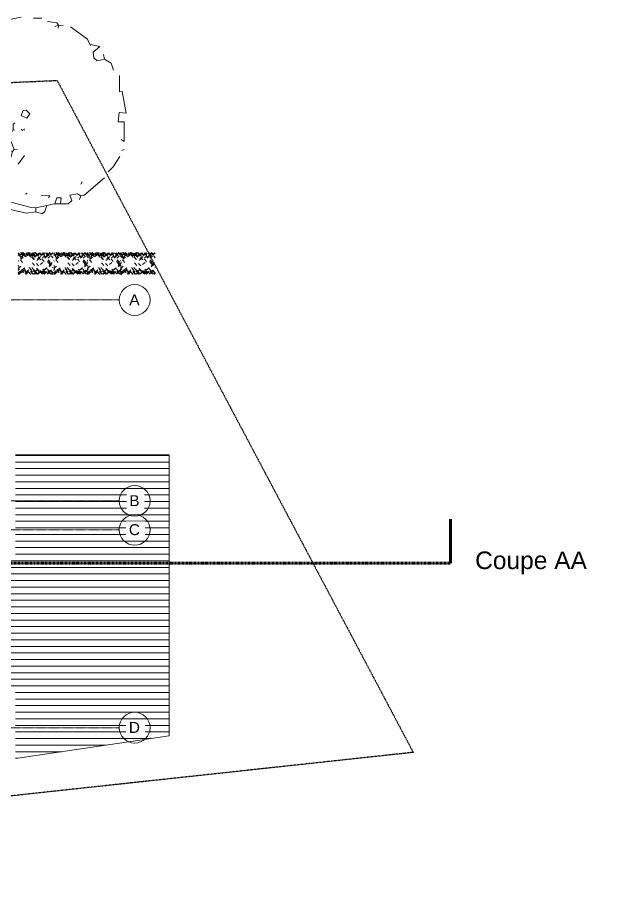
# Model space of a CAD drawing. Header units: millimetres. Extents: x -6389 to 34496, y -2901 to 28906.
# Drawn here: x 20860 to 34496, y 3144 to 22884 of the extents above; entities that cross this region are included whole.
import ezdxf

# ---------------------------------------------------------------- set-up
doc = ezdxf.new("R2010")
doc.units = ezdxf.units.MM
for name, pattern in [('Dash dot', [21, 10, -5, 1, -5]), ('Double dash', [55, 20, -5, 10, -5, 10, -5]), ('Grid Line', [22.225, 12.7, -3.175, 3.175, -3.175])]:
    doc.linetypes.add(name, pattern=pattern)
for name, color, linetype, lineweight in [('A-FLOR', 192, 'Continuous', 9), ('A-FLOR-PATT', 8, 'Continuous', 9), ('A-GENM', 13, 'Continuous', 9), ('C-PROP-LINE', 91, 'Double dash', 25), ('G-ANNO-SYMB', 111, 'Continuous', 9), ('G-IMPT', 8, 'Continuous', 9), ('S-GRID', 1, 'Continuous', 9), ('S-GRID-IDEN', 1, 'Continuous', 9)]:
    doc.layers.add(name, color=color, linetype=linetype, lineweight=lineweight)
doc.styles.add('Arial', font='arial.ttf', dxfattribs={"height": 250})
doc.styles.add('Arial_1', font='arial.ttf', dxfattribs={"height": 400})

# ---------------------------------------------------------------- blocks, each defined once
blk = doc.blocks.new('TREE 7M - Baum_16_dwg-394052-E_0 Copy 1')
at = {"layer": 'G-IMPT'}
for p, q in [((150, 2221), (337, 2221)), ((1746, 1392), (1766, 1288)), ((-637, 1319), (-668, 1309)), ((-451, 1340), (-451, 1309)), ((-2056, 1143), (-1911, 1050)), ((-2067, 635), (-2067, 449)), ((-1911, 780), (-1932, 739)), ((-1891, 573), (-2191, 573)), ((-2398, -17), (-2222, -17)), ((-2046, -59), (-2015, -59)), ((-109, -328), (-109, -349)), ((-2243, -473), (-1974, -473)), ((-627, -463), (-627, -618)), ((-2005, -691), (-2067, -794)), ((-1186, -691), (-1114, -711)), ((-1093, -608), (-1176, -660)), ((-295, -774), (-326, -815)), ((2212, -774), (2160, -794)), ((-1601, -867), (-1683, -1001)), ((-57, -908), (-202, -1105)), ((-2067, -1022), (-1891, -1209)), ((-1093, -1022), (-1145, -1033)), ((-938, -1095), (-979, -1115)), ((-741, -1354), (-917, -1426)), ((-637, -1250), (-637, -1281)), ((-1083, -1395), (-1114, -1447)), ((1259, -1509), (1228, -1561)), ((-1093, -1706), (-1456, -1768)), ((-844, -1602), (-844, -1696)), ((5, -1768), (-36, -1789)), ((-824, -1892), (-875, -1934)), ((-616, -1903), (-720, -1924)), ((202, -2100), (202, -2193))]:
    blk.add_line(p, q, dxfattribs=at)
at = {"layer": 'G-IMPT', "flags": 128}
for points in [[(-129, 2241), (-544, 2158), (-875, 2034), (-1062, 2034), (-1248, 1837), (-1217, 1754)], [(471, 2148), (679, 2117), (720, 2065), (710, 1993)], [(824, 2055), (720, 2065), (637, 2034)], [(989, 2024), (1383, 1744), (1445, 1599)], [(-1248, 1837), (-1373, 1837), (-1891, 1309)], [(1445, 1620), (1445, 1599), (1445, 1620), (1663, 1578), (1507, 1444), (1528, 1319), (1601, 1247), (1766, 1288), (1922, 1195), (1974, 1040)], [(-409, 1350), (-451, 1340), (-482, 1340)], [(-2233, 749), (-2181, 760), (-2098, 957), (-1974, 1091), (-1942, 946)], [(-658, 1133), (-782, 1040), (-834, 1040)], [(2108, 915), (2108, 542), (2171, 553), (2264, 55), (2098, 76), (2077, -142), (2212, -142), (2212, -587), (2150, -546)], [(-2295, 584), (-2191, 573), (-2326, 345), (-2212, 262)], [(-2322, 7), (-2160, 149), (-2212, 262), (-2347, 128), (-2284, -173), (-2129, -473)], [(-1777, 325), (-1601, 211), (-1787, 117)], [(-1300, 45), (-1300, 283), (-1507, 283), (-1601, 211), (-1507, 45), (-1300, 45), (-1155, -17), (-1155, -142)], [(-1487, -463), (-1621, -380), (-1549, -256), (-1414, -162), (-1321, -245)], [(-274, -162), (-316, -193), (-316, -318)], [(-2046, -369), (-2077, -369), (-2140, -453)], [(-326, -359), (-316, -318), (-285, -328)], [(-129, -307), (-109, -328), (-67, -318)], [(-57, -297), (-67, -318), (-57, -328)], [(-2150, -473), (-2222, -587), (-2222, -722), (-2067, -794), (-2067, -1022), (-1911, -939)], [(-1414, -753), (-1269, -432), (-1186, -452), (-1186, -691), (-1176, -660), (-1186, -660), (-1352, -628), (-1632, -628)], [(-525, -742), (-326, -815), (-368, -950), (-492, -950)], [(-212, -763), (-295, -774), (-357, -597), (-430, -618)], [(2119, -929), (1963, -1167), (1849, -1281)], [(-2036, -1126), (-2025, -1053), (-2108, -1064)], [(-1476, -1126), (-1777, -1323), (-1673, -1426), (-1528, -1343)], [(-1777, -1323), (-1901, -1323), (-1901, -1198)], [(-1134, -1260), (-1093, -1281), (-1052, -1271)], [(-1093, -1281), (-1083, -1395), (-1062, -1395)], [(-658, -1250), (-637, -1250), (-606, -1240)], [(-1673, -1426), (-1704, -1509), (-1559, -1530), (-1559, -1665), (-1393, -1665), (-1383, -1758), (-1269, -1903), (-1052, -1841)], [(-1373, -1416), (-1456, -1395), (-1207, -1613), (-1207, -1725)], [(1766, -1416), (1300, -1820), (1228, -1830)], [(-1165, -1718), (-1083, -2037), (-1020, -1975)], [(-720, -1706), (-782, -1727), (-844, -1696), (-927, -1747), (-958, -1727)], [(-824, -1592), (-844, -1602), (-886, -1592)], [(-788, -2054), (-875, -1934), (-927, -1944)], [(-834, -1882), (-824, -1892), (-720, -1924), (-824, -2120)], [(326, -1810), (523, -1830), (492, -1861)], [(762, -2006), (782, -1872), (679, -1872), (637, -2006), (938, -2006), (1021, -1934), (979, -1810), (1155, -1778), (1228, -1830), (1197, -1913)], [(451, -2046), (409, -2183), (347, -2234), (202, -2193), (-15, -2224), (-513, -2110), (-627, -2151)], [(-513, -2110), (-513, -2006), (-337, -1975), (98, -2089), (202, -2100), (637, -2006)]]:
    blk.add_lwpolyline(points, dxfattribs=at)
for points in [[(67, 45), (-5, -59), (-129, 3), (-88, 117), (-15, 128)], [(-679, -794), (-699, -628), (-627, -618), (-430, -618), (-565, -794)]]:
    blk.add_lwpolyline(points, close=True, dxfattribs=at)
blk = doc.blocks.new('TREE 7M - TREE 7M-394112-E_0 Copy 1')
blk.add_blockref('TREE 7M - Baum_16_dwg-394052-E_0 Copy 1', (-60, -100))
blk = doc.blocks.new('HEDGE - B_Hecke_Plan_C_dwg-399853-E_0 Copy 1')
at = {"layer": 'G-IMPT'}
for p, q in [((1, 488), (42, 440)), ((1, 474), (51, 416)), ((38, 463), (1, 432)), ((38, 417), (89, 358)), ((98, 487), (41, 440)), ((50, 499), (99, 442)), ((110, 398), (53, 351)), ((116, 395), (59, 348)), ((60, 499), (112, 440)), ((120, 494), (63, 447)), ((135, 448), (78, 401)), ((155, 473), (98, 426)), ((102, 499), (153, 440)), ((113, 499), (162, 442)), ((114, 459), (166, 399)), ((226, 483), (169, 435)), ((174, 492), (226, 433)), ((234, 456), (177, 409)), ((255, 498), (198, 451)), ((262, 495), (205, 448)), ((213, 499), (263, 441)), ((223, 499), (273, 441)), ((234, 451), (285, 391)), ((235, 490), (287, 430)), ((278, 492), (330, 433)), ((345, 474), (288, 427)), ((357, 495), (300, 448)), ((306, 401), (357, 341)), ((312, 474), (363, 415)), ((373, 498), (316, 451)), ((374, 466), (317, 419)), ((317, 401), (369, 341)), ((328, 492), (380, 433)), ((387, 498), (330, 451)), ((335, 453), (387, 394)), ((345, 453), (396, 394)), ((449, 460), (392, 413)), ((396, 497), (448, 437)), ((396, 480), (448, 420)), ((457, 460), (400, 413)), ((462, 460), (405, 413)), ((471, 484), (414, 437)), ((419, 478), (470, 419)), ((484, 469), (427, 422)), ((499, 402), (442, 355)), ((516, 408), (459, 360)), ((475, 494), (527, 434)), ((491, 491), (542, 431)), ((584, 490), (527, 442)), ((548, 495), (599, 435)), ((606, 495), (549, 448)), ((609, 424), (552, 377)), ((575, 451), (627, 391)), ((666, 420), (609, 373)), ((667, 430), (610, 383)), ((624, 495), (675, 435)), ((703, 480), (646, 433)), ((649, 484), (700, 424)), ((655, 492), (706, 433)), ((730, 417), (673, 370)), ((703, 499), (755, 440)), ((712, 499), (763, 440)), ((784, 494), (727, 447)), ((789, 488), (732, 441)), ((760, 413), (793, 375)), ((793, 400), (792, 399)), ((2, 322), (1, 321)), ((12, 310), (1, 302)), ((1, 200), (17, 181)), ((51, 333), (102, 273)), ((324, 261), (375, 201)), ((414, 252), (466, 192)), ((481, 363), (424, 316)), ((463, 394), (514, 334)), ((562, 270), (505, 223)), ((542, 358), (593, 298)), ((666, 291), (717, 231)), ((680, 324), (731, 265)), ((681, 335), (732, 276)), ((702, 267), (753, 208)), ((760, 223), (703, 176)), ((706, 267), (757, 208)), ((763, 252), (706, 205)), ((777, 270), (720, 223)), ((793, 390), (788, 385)), ((792, 227), (793, 226)), ((55, 179), (1, 134)), ((31, 129), (1, 104)), ((1, 96), (6, 90)), ((53, 80), (1, 37)), ((10, 49), (1, 42)), ((19, 49), (1, 35)), ((1, 23), (20, 1)), ((1, 14), (10, 4)), ((62, 190), (5, 142)), ((66, 49), (9, 2)), ((67, 68), (10, 20)), ((82, 55), (26, 8)), ((66, 105), (117, 45)), ((78, 105), (130, 45)), ((142, 140), (85, 93)), ((149, 152), (92, 105)), ((156, 116), (99, 69)), ((141, 108), (192, 48)), ((155, 80), (206, 20)), ((155, 63), (206, 4)), ((214, 51), (157, 4)), ((231, 56), (174, 9)), ((241, 106), (184, 59)), ((216, 77), (267, 18)), ((238, 56), (287, -1)), ((253, 156), (305, 97)), ((274, 120), (325, 61)), ((281, 65), (332, 5)), ((296, 62), (348, 2)), ((309, 159), (360, 99)), ((350, 80), (402, 20)), ((414, 51), (357, 4)), ((366, 104), (417, 44)), ((370, 65), (421, 5)), ((428, 54), (371, 6)), ((434, 101), (377, 54)), ((395, 65), (446, 5)), ((420, 136), (471, 76)), ((428, 138), (480, 79)), ((496, 51), (439, 4)), ((502, 51), (445, 4)), ((519, 90), (462, 43)), ((494, 70), (545, 11)), ((503, 68), (555, 8)), ((530, 74), (581, 15)), ((592, 65), (535, 18)), ((539, 80), (591, 20)), ((599, 77), (542, 30)), ((559, 65), (610, 5)), ((560, 119), (612, 59)), ((573, 95), (624, 36)), ((643, 54), (587, 6)), ((646, 66), (589, 19)), ((652, 148), (595, 101)), ((664, 151), (607, 104)), ((628, 63), (680, 4)), ((666, 120), (717, 61)), ((673, 81), (724, 22)), ((730, 59), (673, 12)), ((741, 95), (684, 48)), ((743, 83), (687, 36)), ((698, 66), (749, 6)), ((741, 79), (792, 19)), ((742, 93), (793, 33)), ((793, 45), (756, 15)), ((793, 20), (769, -1)), ((793, 35), (777, 22)), ((784, 158), (793, 147))]:
    blk.add_line(p, q, dxfattribs=at)
blk = doc.blocks.new('HEDGE - HEDGE-399856-E_0 Copy 1')
blk.add_blockref('HEDGE - B_Hecke_Plan_C_dwg-399853-E_0 Copy 1', (0, 0))
blk = doc.blocks.new('Family - ___-602283-E_0 Copy 1')
at = {"layer": 'C-PROP-LINE', "color": 1, "linetype": 'Dash dot'}
for p, q in [((2239, 20602), (21766, 21446)), ((21766, 21446), (29883, 6135)), ((2239, 3144), (2239, 20602)), ((29883, 6135), (2239, 3144))]:
    blk.add_line(p, q, dxfattribs=at)
blk = doc.blocks.new('Coupe - SEC_HOR__TAIL-247662-E_0 Copy 1')
at = {"layer": 'G-ANNO-SYMB', "lineweight": 70}
blk.add_line((0, 0), (0, 10), dxfattribs=at)
blk = doc.blocks.new('Quadrillage - M_Grid Head - Circle_3_5-489728-E_0 Copy 1')
at = {"layer": 'S-GRID-IDEN'}
blk.add_circle((0, 0), 3.5, dxfattribs=at)

msp = doc.modelspace()

# ---------------------------------------------------------------- hatches: boundary and pattern name
at = {"layer": 'A-FLOR-PATT'}
h = msp.add_hatch(dxfattribs=at)
h.set_pattern_fill('FP_3', color=256, style=0, pattern_type=2)
h.set_pattern_definition([(0, (0, 0), (0, 150), [])])
h.paths.add_polyline_path([(20820, 5995), (24320, 6513), (24320, 12913), (20820, 12913), (20820, 10598), (20497, 10598), (20497, 7598), (20820, 7598), (20820, 6698)])

# ---------------------------------------------------------------- linework, layer by layer
at = {"layer": 'A-FLOR'}
for p, q in [((24320, 12913), (20820, 12913)), ((24320, 6513), (24320, 12913)), ((20820, 5995), (24320, 6513))]:
    msp.add_line(p, q, dxfattribs=at)
at = {"layer": 'G-ANNO-SYMB', "linetype": 'Dash dot', "lineweight": 70}
msp.add_line((1317, 10450), (30734, 10450), dxfattribs=at)
at = {"layer": 'S-GRID', "linetype": 'Grid Line'}
for p, q in [((4291, 16443), (23184, 16443)), ((4291, 11865), (23184, 11865)), ((4291, 11205), (23184, 11205)), ((4291, 6698), (23184, 6698))]:
    msp.add_line(p, q, dxfattribs=at)

# ---------------------------------------------------------------- block references
at = {"layer": 'A-GENM'}
for p in [(20879, 17026), (21687, 17026), (22454, 17026), (23209, 17026)]:
    msp.add_blockref('HEDGE - HEDGE-399856-E_0 Copy 1', p, dxfattribs=at)
at = {"layer": 'C-PROP-LINE', "color": 1, "linetype": 'Dash dot'}
msp.add_blockref('Family - ___-602283-E_0 Copy 1', (0, 0), dxfattribs=at)
at = {"layer": 'G-ANNO-SYMB', "lineweight": 70, "extrusion": (0, 0, -1), "xscale": 99.99999999999993, "yscale": 99.99999999999993, "zscale": 99.99999999999993}
msp.add_blockref('Coupe - SEC_HOR__TAIL-247662-E_0 Copy 1', (-30734, 10450), dxfattribs=at)
at = {"layer": 'G-IMPT'}
msp.add_blockref('TREE 7M - TREE 7M-394112-E_0 Copy 1', (21139, 20743), dxfattribs=at)
at = {"layer": 'S-GRID-IDEN', "xscale": 99.99999999999993, "yscale": 99.99999999999993, "zscale": 99.99999999999993, "rotation": 269.9999999999994}
for p in [(23534, 16443), (23534, 11865), (23534, 11205), (23534, 6698)]:
    msp.add_blockref('Quadrillage - M_Grid Head - Circle_3_5-489728-E_0 Copy 1', p, dxfattribs=at)

# ---------------------------------------------------------------- texts
at = {"layer": 'G-ANNO-SYMB', "insert": (31294, 10712), "char_height": 400, "width": 3102.53, "attachment_point": 1, "style": 'Arial_1', "bg_fill": 3, "box_fill_scale": 1.25, "bg_fill_color": 256, "bg_fill_true_color": 13158600, "bg_fill_transparency": 0}
msp.add_mtext('Coupe AA', dxfattribs=at)

# ---------------------------------------------------------------- next in the draw order: texts
at = {"layer": 'S-GRID-IDEN', "char_height": 250, "attachment_point": 1, "style": 'Arial', "bg_fill": 3, "box_fill_scale": 1.25, "bg_fill_color": 256, "bg_fill_true_color": 13158600, "bg_fill_transparency": 0}
for s, insert, width in [('A', (23412, 16574), 280.59), ('B', (23412, 11996), 280.59), ('C', (23402, 11336), 304.64), ('D', (23402, 6829), 304.64)]:
    msp.add_mtext(s, dxfattribs=dict(at, insert=insert, width=width))

doc.saveas('drawing.dxf')
